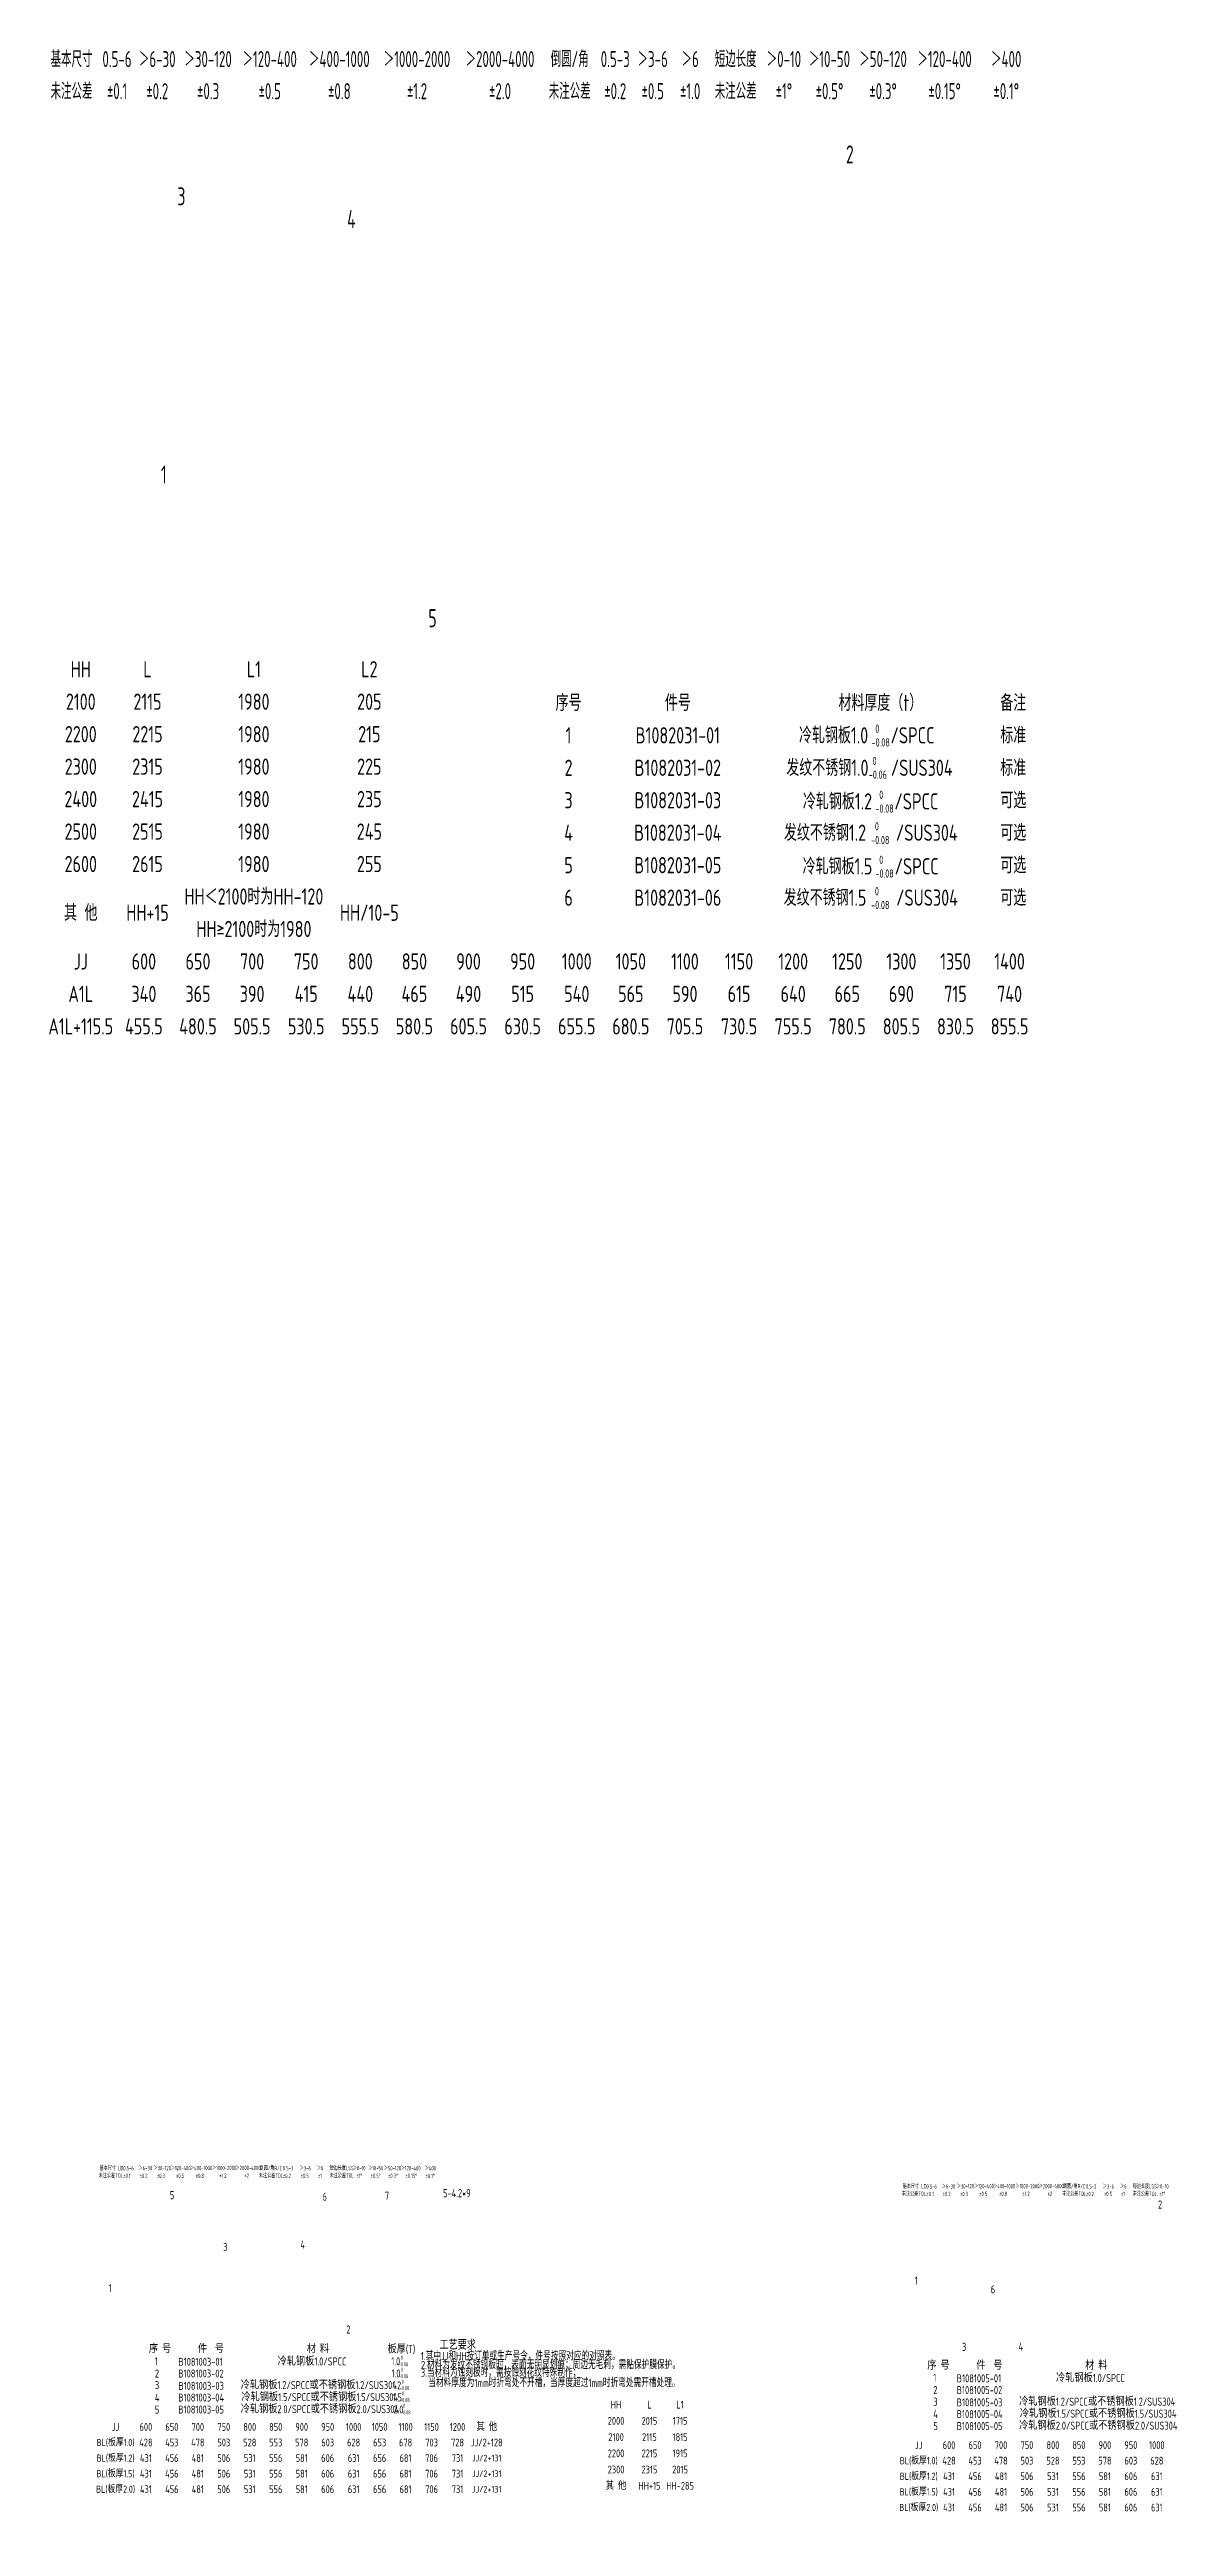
# Model space of a CAD drawing. Header units: inches. Extents: x 14216 to 120088, y -27128 to 23559.
# Drawn here: x 18541 to 20398, y -21369 to -17274 of the extents above; entities that cross this region are included whole.
import ezdxf
from ezdxf.enums import TextEntityAlignment as Align

# ---------------------------------------------------------------- set-up
doc = ezdxf.new("R2010")
doc.units = ezdxf.units.IN
doc.header["$LTSCALE"] = 0.3
doc.header["$MEASUREMENT"] = 0
for name, color, linetype in [('2', 2, 'Continuous'), ('2细实线', 2, 'Continuous'), ('6', 3, 'Continuous'), ('7', 4, 'Continuous')]:
    doc.layers.add(name, color=color, linetype=linetype)
doc.layers.add('粗实线', color=7, linetype='Continuous', lineweight=30)
doc.styles.add('HZ', font='isocp2.shx', dxfattribs={"width": 0.7, "bigfont": 'hztxt.shx'})

msp = doc.modelspace()

# ---------------------------------------------------------------- texts
at = {"layer": '2', "color": 4, "style": 'HZ', "width": 0.7}
for s, p in [('2', (19866, -17463.7)), ('3', (18754, -17533.3)), ('4', (19036.2, -17571.2)), ('1', (18726.6, -17996.3)), ('5', (19171.5, -18235))]:
    msp.add_text(s, height=30, dxfattribs=at).set_placement(p)
at = {"layer": '2', "style": 'HZ', "width": 0.8}
for s, p in [('HH', (18593.2, -18304.9)), ('L', (18704.2, -18304.9)), ('L1', (18881.2, -18304.9)), ('L2', (19073.2, -18304.9)), ('2100', (18593.2, -18358.9)), ('2115', (18704.2, -18358.9)), ('1980', (18881.2, -18358.9)), ('205', (19073.2, -18358.9)), ('序号', (19404.6, -18360.8)), ('件号', (19586.3, -18360.8)), ('材料厚度（t）', (19923.2, -18360.8)), ('备注', (20144.3, -18360.8)), ('2200', (18593.2, -18412.9)), ('2215', (18704.2, -18412.9)), ('1980', (18881.2, -18412.9)), ('215', (19073.2, -18412.9)), ('1', (19404.6, -18414.8)), ('B1082031-01', (19586.3, -18414.8)), ('冷轧钢板1.0   /SPCC', (19900.5, -18414.8)), ('标准', (20144.3, -18414.8)), ('2300', (18593.2, -18466.9)), ('2315', (18704.2, -18466.9)), ('1980', (18881.2, -18466.9)), ('225', (19073.2, -18466.9)), ('2', (19404.6, -18468.8)), ('B1082031-02', (19586.3, -18468.8)), ('发纹不锈钢1.0   /SUS304 ', (19911.3, -18468.8)), ('标准', (20144.3, -18468.8)), ('2400', (18593.2, -18520.9)), ('2415', (18704.2, -18520.9)), ('1980', (18881.2, -18520.9)), ('235', (19073.2, -18520.9)), ('3', (19404.6, -18522.8)), ('B1082031-03', (19586.3, -18522.8)), ('冷轧钢板1.2   /SPCC', (19907, -18524.7)), ('可选', (20144.3, -18522.8)), ('2500', (18593.2, -18574.9)), ('2515', (18704.2, -18574.9)), ('1980', (18881.2, -18574.9)), ('245', (19073.2, -18574.9)), ('4', (19404.6, -18576.8)), ('B1082031-04', (19586.3, -18576.8)), ('发纹不锈钢1.2    /SUS304 ', (19913.5, -18576.8)), ('可选', (20144.3, -18576.8)), ('2600', (18593.2, -18628.9)), ('2615', (18704.2, -18628.9)), ('1980', (18881.2, -18628.9)), ('255', (19073.2, -18628.9)), ('5', (19404.6, -18630.8)), ('B1082031-05', (19586.3, -18630.8)), ('冷轧钢板1.5   /SPCC', (19907, -18632.7)), ('可选', (20144.3, -18630.8)), ('HH＜2100时为HH-120', (18881.2, -18682.9)), ('6', (19404.6, -18684.8)), ('B1082031-06', (19586.3, -18684.8)), ('发纹不锈钢1.5    /SUS304 ', (19913.5, -18684.8)), ('可选', (20144.3, -18684.8)), ('其 他', (18593.2, -18709.9)), ('HH+15', (18704.2, -18709.9)), ('HH/10-5', (19073.2, -18709.9)), ('HH≥2100时为1980', (18881.2, -18736.9))]:
    msp.add_text(s, height=27, dxfattribs=at).set_placement(p, align=Align.MIDDLE_CENTER)
at = {"layer": '2', "style": 'HZ', "width": 0.85}
for s, height, p in [('序 号', 13.31, (18706.5, -21105.3)), ('件  号', 13.31, (18788, -21105.3)), ('材 料', 13.31, (18969.1, -21105.4)), ('板厚(T)', 13.31, (19103.4, -21105.7)), ('1', 13.3, (18716.5, -21125.5)), ('2 ', 13.31, (18716.5, -21146.1)), ('B1081003-02', 13.31, (18755.5, -21146.1)), ('B1081003-01', 13.3, (18755.7, -21126.6)), ('冷轧钢板1.0/SPCC', 13.31, (18920.6, -21126)), ('序 号', 13.31, (20001.3, -21132.8)), ('件  号', 13.31, (20082.8, -21132.8)), ('材 料', 13.31, (20263.9, -21132.9)), ('3', 13.3, (18716.5, -21165.5)), ('4', 13.3, (18716.5, -21186.1)), ('B1081003-04', 13.31, (18755.5, -21186.1)), ('B1081003-03', 13.3, (18755.7, -21166.6)), ('冷轧钢板1.2/SPCC或不锈钢板1.2/SUS304', 13.31, (18859.3, -21165.4)), ('冷轧钢板1.5/SPCC或不锈钢板1.5/SUS304', 13.31, (18860.4, -21185.4)), ('1', 13.3, (20011.3, -21153)), ('2 ', 13.31, (20011.3, -21173.6)), ('B1081005-02', 13.31, (20050.3, -21173.6)), ('B1081005-01', 13.3, (20050.4, -21154.1)), ('冷轧钢板1.0/SPCC', 13.31, (20215.4, -21153.5)), ('5', 13.3, (18716.5, -21206)), ('B1081003-05', 13.31, (18755.5, -21206)), ('冷轧钢板2.0/SPCC或不锈钢板2.0/SUS304', 13.31, (18859.2, -21205.4)), ('3', 13.3, (20011.3, -21193)), ('4', 13.3, (20011.3, -21213.6)), ('B1081005-04', 13.31, (20050.3, -21213.6)), ('B1081005-03', 13.3, (20050.4, -21194.1)), ('冷轧钢板1.2/SPCC或不锈钢板1.2/SUS304', 13.31, (20154.1, -21192.9)), ('冷轧钢板1.5/SPCC或不锈钢板1.5/SUS304', 13.31, (20155.2, -21212.9)), ('5', 13.3, (20011.3, -21233.5)), ('B1081005-05', 13.31, (20050.3, -21233.5)), ('冷轧钢板2.0/SPCC或不锈钢板2.0/SUS304', 13.31, (20154, -21232.8))]:
    msp.add_text(s, height=height, dxfattribs=at).set_placement(p)
at = {"layer": '2', "color": 6, "style": 'HZ', "width": 0.7}
for s, p in [('1.其中JJ和HH按订单或生产号令，件号按照对应的对照表。', (19158.9, -21117.2)), ('2.材料为发纹不锈钢板时，表面无明显划痕；周边无毛刺，需贴保护膜保护。', (19159.2, -21131.9))]:
    msp.add_text(s, height=13.5, dxfattribs=at).set_placement(p)
for s, p in [('3.当材料为蚀刻板时，需按蚀刻花纹特殊制作；', (19158.9, -21148.9)), ('  当材料厚度为1mm时折弯处不开槽，当厚度超过1mm时折弯处需开槽处理。', (19158.5, -21165.9))]:
    msp.add_text(s, height=13.5, dxfattribs=at).set_placement(p, align=Align.BOTTOM_LEFT)
at = {"layer": '2', "attachment_point": 1, "style": 'HZ'}
for s, insert, char_height in [(' 0\\P-0.08', (19908.6, -18396.9), 13.73), (' 0\\P-0.06', (19904, -18450.5), 13.73), (' 0\\P-0.08', (19915.1, -18506.9), 13.73), (' 0\\P-0.08', (19907.9, -18559.3), 13.73), (' 0\\P-0.08', (19915.1, -18614.9), 13.73), (' 0\\P-0.08', (19907.9, -18667.3), 13.73), ('1.0', (19109.8, -21112.4), 13.31), ('1.0', (19110.2, -21132.6), 13.31), (' 0\\P-0.08', (19122, -21109.9), 6.55), (' 0\\P-0.06', (19122.5, -21129.6), 6.55), ('1.2', (19111.5, -21152.6), 13.31), ('1.5', (19112.1, -21172.4), 13.31), (' 0\\P-0.08', (19123.8, -21149.6), 6.55), (' 0\\P-0.08', (19124.4, -21169.4), 6.55), ('2.0', (19113.3, -21192.6), 13.31), (' 0\\P-0.08', (19126, -21189.8), 6.55)]:
    msp.add_mtext(s, dxfattribs=dict(at, insert=insert, char_height=char_height))
at = {"layer": '2', "color": 6, "insert": (19218.9, -20839.5), "char_height": 13.5, "attachment_point": 5, "style": 'HZ'}
msp.add_mtext('\\A1;5-4.2*9', dxfattribs=at)
at = {"layer": '2细实线', "linetype": 'ByBlock', "style": 'HZ', "width": 0.65}
for s, p in [('基本尺寸', (18577.8, -17290.1)), ('0.5-6', (18653.5, -17290.1)), ('＞6-30', (18720.4, -17290.1)), ('＞30-120', (18805, -17290.1)), ('＞120-400', (18907.5, -17290.1)), ('＞400-1000', (19023.3, -17290.1)), ('＞1000-2000', (19152.5, -17290.1)), ('＞2000-4000', (19290.6, -17290.1)), ('倒圆/角', (19406.4, -17290.1)), ('0.5-3', (19482.2, -17290.1)), ('＞3-6', (19544.5, -17290.1)), ('＞6', (19606.9, -17290.1)), ('短边长度', (19682.6, -17290.1)), ('＞0-10', (19762.8, -17290.1)), ('＞10-50', (19838.6, -17290.1)), ('＞50-120', (19927.7, -17290.1)), ('＞120-400', (20030.1, -17290.1)), ('＞400', (20132.6, -17290.1)), ('未注公差', (18577.8, -17343.5)), ('%%p0.1', (18653.5, -17343.5)), ('%%p0.2', (18720.4, -17343.5)), ('%%p0.3', (18805, -17343.5)), ('%%p0.5', (18907.5, -17343.5)), ('%%p0.8', (19023.3, -17343.5)), ('%%p1.2', (19152.5, -17343.5)), ('%%p2.0', (19290.6, -17343.5)), ('未注公差', (19406.4, -17343.5)), ('%%p0.2', (19482.2, -17343.5)), ('%%p0.5', (19544.5, -17343.5)), ('%%p1.0', (19606.9, -17343.5)), ('未注公差', (19682.6, -17343.5)), ('%%p1%%d', (19762.8, -17343.5)), ('%%p0.5%%d', (19838.6, -17343.5)), ('%%p0.3%%d', (19927.7, -17343.5)), ('%%p0.15%%d', (20030.1, -17343.5)), ('%%p0.1%%d', (20132.6, -17343.5))]:
    msp.add_text(s, height=26.73, dxfattribs=at).set_placement(p, align=Align.MIDDLE_CENTER)
at = {"layer": '2细实线', "style": 'HZ', "width": 0.8}
for s, height, p in [('JJ', 27, (18593.2, -18790.9)), ('600', 27, (18698.2, -18790.9)), ('650', 27, (18788.2, -18790.9)), ('700', 27, (18878.2, -18790.9)), ('750', 27, (18968.2, -18790.9)), ('800', 27, (19058.2, -18790.9)), ('850', 27, (19148.2, -18790.9)), ('900', 27, (19238.2, -18790.9)), ('950', 27, (19328.2, -18790.9)), ('1000', 27, (19418.2, -18790.9)), ('1050', 27, (19508.2, -18790.9)), ('1100', 27, (19598.2, -18790.9)), ('1150', 27, (19688.2, -18790.9)), ('1200', 27, (19778.2, -18790.9)), ('1250', 27, (19868.2, -18790.9)), ('1300', 27, (19958.2, -18790.9)), ('1350', 27, (20048.2, -18790.9)), ('1400', 27, (20138.2, -18790.9)), ('A1L', 27, (18593.2, -18844.9)), ('340', 27, (18698.2, -18844.9)), ('365', 27, (18788.2, -18844.9)), ('390', 27, (18878.2, -18844.9)), ('415', 27, (18968.2, -18844.9)), ('440', 27, (19058.2, -18844.9)), ('465', 27, (19148.2, -18844.9)), ('490', 27, (19238.2, -18844.9)), ('515', 27, (19328.2, -18844.9)), ('540', 27, (19418.2, -18844.9)), ('565', 27, (19508.2, -18844.9)), ('590', 27, (19598.2, -18844.9)), ('615', 27, (19688.2, -18844.9)), ('640', 27, (19778.2, -18844.9)), ('665', 27, (19868.2, -18844.9)), ('690', 27, (19958.2, -18844.9)), ('715', 27, (20048.2, -18844.9)), ('740', 27, (20138.2, -18844.9)), ('A1L+115.5', 27, (18593.2, -18898.9)), ('455.5', 27, (18698.2, -18898.9)), ('480.5', 27, (18788.2, -18898.9)), ('505.5', 27, (18878.2, -18898.9)), ('530.5', 27, (18968.2, -18898.9)), ('555.5', 27, (19058.2, -18898.9)), ('580.5', 27, (19148.2, -18898.9)), ('605.5', 27, (19238.2, -18898.9)), ('630.5', 27, (19328.2, -18898.9)), ('655.5', 27, (19418.2, -18898.9)), ('680.5', 27, (19508.2, -18898.9)), ('705.5', 27, (19598.2, -18898.9)), ('730.5', 27, (19688.2, -18898.9)), ('755.5', 27, (19778.2, -18898.9)), ('780.5', 27, (19868.2, -18898.9)), ('805.5', 27, (19958.2, -18898.9)), ('830.5', 27, (20048.2, -18898.9)), ('855.5', 27, (20138.2, -18898.9)), ('2000', 12.96, (19483.6, -21218.2)), ('HH', 12.96, (19483.6, -21191.2)), ('2015', 12.96, (19539.1, -21218.2)), ('L', 13, (19539.1, -21191.2)), ('1715', 12.96, (19590.1, -21218.2)), ('L1', 12.96, (19590.1, -21191.2)), ('BL(板厚1.0)', 12, (18651.1, -21254.2)), ('JJ', 12.96, (18651.1, -21228.3)), ('428', 12.96, (18701.5, -21254.2)), ('600', 12.96, (18701.5, -21228.3)), ('453', 12.96, (18744.7, -21254.2)), ('650', 12.96, (18744.7, -21228.3)), ('478', 12.96, (18787.9, -21254.2)), ('700', 12.96, (18787.9, -21228.3)), ('750', 12.96, (18831.1, -21228.3)), ('503', 12.96, (18831.1, -21254.2)), ('528', 12.96, (18874.3, -21254.2)), ('800', 12.96, (18874.3, -21228.3)), ('553', 12.96, (18917.5, -21254.2)), ('850', 12.96, (18917.5, -21228.3)), ('578', 12.96, (18960.7, -21254.2)), ('900', 12.96, (18960.7, -21228.3)), ('950', 12.96, (19003.9, -21228.3)), ('603', 12.96, (19003.9, -21254.2)), ('1000', 12.96, (19047.1, -21228.3)), ('628', 12.96, (19047.1, -21254.2)), ('1050', 12.96, (19090.3, -21228.3)), ('653', 12.96, (19090.3, -21254.2)), ('1100', 12.96, (19133.5, -21228.3)), ('678', 12.96, (19133.5, -21254.2)), ('1150', 12.96, (19176.7, -21228.3)), ('703', 12.96, (19176.7, -21254.2)), ('1200', 12.96, (19219.9, -21228.3)), ('728', 12.96, (19219.9, -21254.2)), ('JJ/2+128', 12.96, (19268.5, -21254.2)), ('其 他', 12.96, (19268.5, -21228.3)), ('2100', 12.96, (19483.6, -21245.2)), ('2115', 12.96, (19539.1, -21245.2)), ('1815', 12.96, (19590.1, -21245.2)), ('JJ', 12.96, (19987.1, -21258.5)), ('600', 12.96, (20037.5, -21258.5)), ('650', 12.96, (20080.7, -21258.5)), ('700', 12.96, (20123.9, -21258.5)), ('750', 12.96, (20167.1, -21258.5)), ('800', 12.96, (20210.3, -21258.5)), ('850', 12.96, (20253.5, -21258.5)), ('900', 12.96, (20296.7, -21258.5)), ('950', 12.96, (20339.9, -21258.5)), ('1000', 12.96, (20383.1, -21258.5)), ('BL(板厚1.2)', 12, (18651.1, -21280.1)), ('431', 12.96, (18701.5, -21280.1)), ('456', 12.96, (18744.7, -21280.1)), ('481', 12.96, (18787.9, -21280.1)), ('506', 12.96, (18831.1, -21280.1)), ('531', 12.96, (18874.3, -21280.1)), ('556', 12.96, (18917.5, -21280.1)), ('581', 12.96, (18960.7, -21280.1)), ('606', 12.96, (19003.9, -21280.1)), ('631', 12.96, (19047.1, -21280.1)), ('656', 12.96, (19090.3, -21280.1)), ('681', 12.96, (19133.5, -21280.1)), ('706', 12.96, (19176.7, -21280.1)), ('731', 12.96, (19219.9, -21280.1)), ('JJ/2+131', 11, (19268.5, -21280.1)), ('2200', 12.96, (19483.6, -21272.2)), ('2300', 12.96, (19483.6, -21299.2)), ('2315', 12.96, (19539.1, -21299.2)), ('2215', 12.96, (19539.1, -21272.2)), ('2015', 12.96, (19590.1, -21299.2)), ('1915', 12.96, (19590.1, -21272.2)), ('BL(板厚1.0)', 12, (19987.1, -21284.4)), ('428', 12.96, (20037.5, -21284.4)), ('453', 12.96, (20080.7, -21284.4)), ('478', 12.96, (20123.9, -21284.4)), ('503', 12.96, (20167.1, -21284.4)), ('528', 12.96, (20210.3, -21284.4)), ('553', 12.96, (20253.5, -21284.4)), ('578', 12.96, (20296.7, -21284.4)), ('603', 12.96, (20339.9, -21284.4)), ('628', 12.96, (20383.1, -21284.4)), ('BL(板厚2.0)', 12, (18651.1, -21331.9)), ('BL(板厚1.5)', 12, (18651.1, -21306)), ('431', 12.96, (18701.5, -21306)), ('431', 12.96, (18701.5, -21331.9)), ('456', 12.96, (18744.7, -21306)), ('456', 12.96, (18744.7, -21331.9)), ('481', 12.96, (18787.9, -21306)), ('481', 12.96, (18787.9, -21331.9)), ('506', 12.96, (18831.1, -21306)), ('506', 12.96, (18831.1, -21331.9)), ('531', 12.96, (18874.3, -21306)), ('531', 12.96, (18874.3, -21331.9)), ('556', 12.96, (18917.5, -21306)), ('556', 12.96, (18917.5, -21331.9)), ('581', 12.96, (18960.7, -21306)), ('581', 12.96, (18960.7, -21331.9)), ('606', 12.96, (19003.9, -21306)), ('606', 12.96, (19003.9, -21331.9)), ('631', 12.96, (19047.1, -21306)), ('631', 12.96, (19047.1, -21331.9)), ('656', 12.96, (19090.3, -21306)), ('656', 12.96, (19090.3, -21331.9)), ('681', 12.96, (19133.5, -21306)), ('681', 12.96, (19133.5, -21331.9)), ('706', 12.96, (19176.7, -21306)), ('706', 12.96, (19176.7, -21331.9)), ('731', 12.96, (19219.9, -21306)), ('731', 12.96, (19219.9, -21331.9)), ('JJ/2+131', 11, (19268.5, -21306)), ('JJ/2+131', 11, (19268.5, -21331.9)), ('其 他', 12.96, (19483.6, -21326.2)), ('HH+15', 12.96, (19539.1, -21326.2)), ('HH-285', 12.96, (19590.1, -21326.2)), ('BL(板厚1.5)', 12, (19987.1, -21336.3)), ('BL(板厚1.2)', 12, (19987.1, -21310.3)), ('431', 12.96, (20037.5, -21310.3)), ('431', 12.96, (20037.5, -21336.3)), ('456', 12.96, (20080.7, -21310.3)), ('456', 12.96, (20080.7, -21336.3)), ('481', 12.96, (20123.9, -21310.3)), ('481', 12.96, (20123.9, -21336.3)), ('506', 12.96, (20167.1, -21310.3)), ('506', 12.96, (20167.1, -21336.3)), ('531', 12.96, (20210.3, -21310.3)), ('531', 12.96, (20210.3, -21336.3)), ('556', 12.96, (20253.5, -21310.3)), ('556', 12.96, (20253.5, -21336.3)), ('581', 12.96, (20296.7, -21310.3)), ('581', 12.96, (20296.7, -21336.3)), ('606', 12.96, (20339.9, -21310.3)), ('606', 12.96, (20339.9, -21336.3)), ('631', 12.96, (20383.1, -21310.3)), ('631', 12.96, (20383.1, -21336.3)), ('BL(板厚2.0)', 12, (19987.1, -21362.2)), ('431', 12.96, (20037.5, -21362.2)), ('456', 12.96, (20080.7, -21362.2)), ('481', 12.96, (20123.9, -21362.2)), ('506', 12.96, (20167.1, -21362.2)), ('531', 12.96, (20210.3, -21362.2)), ('556', 12.96, (20253.5, -21362.2)), ('581', 12.96, (20296.7, -21362.2)), ('606', 12.96, (20339.9, -21362.2)), ('631', 12.96, (20383.1, -21362.2))]:
    msp.add_text(s, height=height, dxfattribs=at).set_placement(p, align=Align.MIDDLE_CENTER)
at = {"layer": '6', "color": 2, "style": 'HZ', "width": 0.7}
for s, p in [('基本尺寸 LD.', (18624.4, -20801.4)), ('0.5-6', (18664, -20801.6)), ('＞6-30', (18689.4, -20801.6)), ('＞30-120', (18714.4, -20801.3)), ('＞120-400', (18743.1, -20801.3)), ('＞400-1000', (18774.9, -20801.3)), ('＞1000-2000', (18811.6, -20801.2)), ('＞2000-4000', (18850.7, -20801.1)), ('倒圆/角R/C', (18890.8, -20801.4)), ('0.5-3', (18929.4, -20801.6)), ('＞3-6', (18957.4, -20801.6)), ('＞6', (18985.9, -20801.3)), ('短边长度LSS.', (19006.9, -20801.4)), ('＞0-10', (19045.7, -20801.6)), ('＞10-50', (19071.2, -20801.6)), ('＞50-120', (19097.2, -20801.6)), ('＞120-400', (19125.6, -20801.6)), ('＞400', (19165.5, -20801.6)), ('未注公差TOL.', (18623, -20813.8)), ('%%P0.1', (18664, -20814.2)), ('%%P0.2', (18691, -20814.2)), ('%%P0.3', (18719.8, -20814.2)), ('%%P0.5', (18751.7, -20814.1)), ('%%P0.8', (18784.6, -20814.1)), ('%%P1.2', (18823.5, -20814)), ('%%P2', (18865.5, -20813.9)), ('未注公差TOL.', (18889.4, -20813.8)), ('%%P0.2', (18929.4, -20814.2)), ('%%P0.5', (18959.1, -20814.2)), ('%%P1', (18987.6, -20814.2)), ('未注公差TOL.', (19006.9, -20813.8)), ('%%P1%%D', (19051.5, -20814.2)), ('%%P0.5%%D', (19075.4, -20814.2)), ('%%P0.3%%D', (19104.2, -20814.2)), ('%%P0.15%%D', (19133.2, -20814.2)), ('%%P0.1%%D', (19166.7, -20814.2)), ('未注公差TOL.', (19959, -20844.1)), ('基本尺寸 LD.', (19960.4, -20831.6)), ('0.5-6', (19999.9, -20831.8)), ('%%P0.1', (19999.9, -20844.4)), ('＞6-30', (20025.4, -20831.8)), ('%%P0.2', (20026.9, -20844.4)), ('＞30-120', (20050.4, -20831.6)), ('%%P0.3', (20055.7, -20844.4)), ('＞120-400', (20079.1, -20831.5)), ('%%P0.5', (20087.7, -20844.3)), ('＞400-1000', (20110.9, -20831.5)), ('%%P0.8', (20120.6, -20844.3)), ('＞1000-2000', (20147.6, -20831.4)), ('%%P1.2', (20159.5, -20844.2)), ('＞2000-4000', (20186.7, -20831.3)), ('%%P2', (20201.5, -20844.1)), ('未注公差TOL.', (20225.3, -20844.1)), ('倒圆/角R/C', (20226.8, -20831.6)), ('0.5-3', (20265.4, -20831.8)), ('%%P0.2', (20265.4, -20844.4)), ('＞3-6', (20293.4, -20831.8)), ('%%P0.5', (20295.1, -20844.4)), ('＞6', (20321.9, -20831.6)), ('%%P1', (20323.6, -20844.4)), ('短边长度LSS.', (20342.9, -20831.6)), ('未注公差TOL.', (20342.9, -20844.1)), ('＞0-10', (20381.7, -20831.8)), ('%%P1%%D', (20387.4, -20844.4))]:
    msp.add_text(s, height=7.2, dxfattribs=at).set_placement(p)
at = {"layer": '7', "style": 'HZ', "width": 0.7}
for s, p in [('5', (18741.5, -20849.6)), ('6', (18995.5, -20852.1)), ('7', (19099, -20850.4)), ('2', (20385, -20865.1)), ('3', (18830.2, -20935.9)), ('4', (18958.7, -20931.8)), ('1', (18639.5, -21004.2)), ('1', (19980.5, -20991.6)), ('6', (20106.8, -21006.1)), ('2', (19035, -21072.9)), ('3', (20059.1, -21101.9)), ('4', (20153.2, -21101.4))]:
    msp.add_text(s, height=13.5, dxfattribs=at).set_placement(p)
at = {"layer": '粗实线', "color": 3, "linetype": 'Continuous', "lineweight": -3, "style": 'HZ', "width": 0.7}
msp.add_text('工艺要求', height=16, dxfattribs=at).set_placement((19190, -21099.6))

doc.saveas('drawing.dxf')
